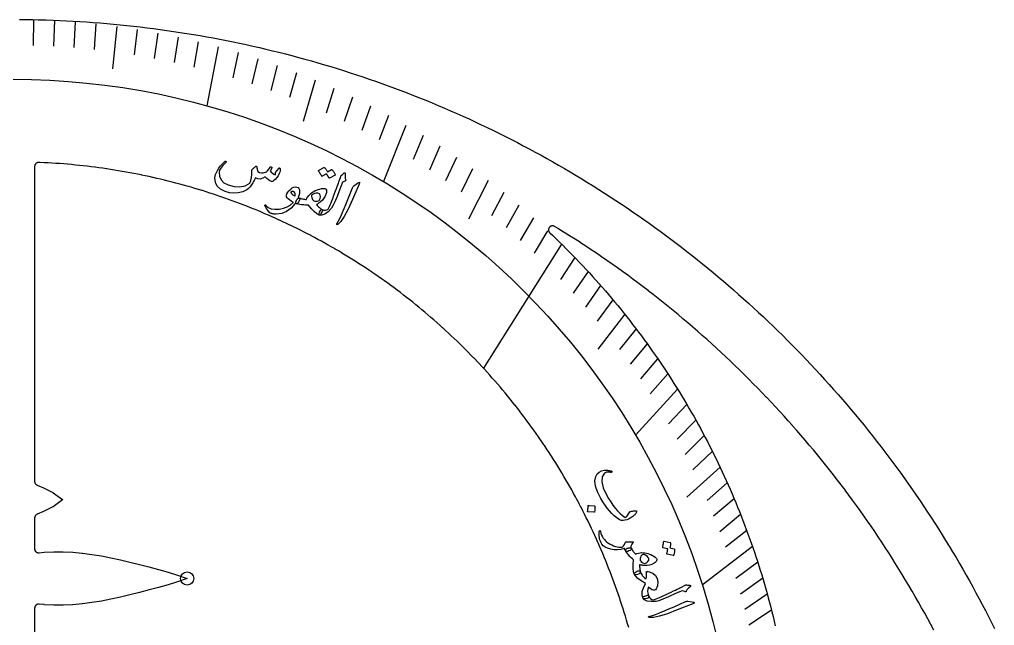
# Model space of a CAD drawing. Header units: millimetres. Extents: x -68 to 68, y -68 to 68.
# Drawn here: x 0.4 to 60.9, y 30.4 to 67.9 of the extents above; entities that cross this region are included whole.
import ezdxf

# ---------------------------------------------------------------- set-up
doc = ezdxf.new("R2010")
doc.units = ezdxf.units.MM
for name, color, linetype in [('CUT_INNER', 6, 'Continuous'), ('CUT_OUTER', 1, 'Continuous'), ('ENGRAVE', 7, 'Continuous'), ('ENGRAVE_FINE', 8, 'Continuous'), ('TEXT', 5, 'Continuous')]:
    doc.layers.add(name, color=color, linetype=linetype)

msp = doc.modelspace()

# ---------------------------------------------------------------- linework, layer by layer
at = {"layer": 'CUT_INNER'}
for points in [[(38.1954, 30.2408), (38.1287, 30.4735), (38.1283, 30.4749), (38.0601, 30.7072), (38.0597, 30.7087), (37.9901, 30.9405), (37.9897, 30.942), (37.9187, 31.1734), (37.9183, 31.1749), (37.8459, 31.4059), (37.8454, 31.4073), (37.7716, 31.6378), (37.7711, 31.6393), (37.6959, 31.8694), (37.6954, 31.8708), (37.6188, 32.1004), (37.6183, 32.1019), (37.5402, 32.331), (37.5397, 32.3325), (37.4603, 32.5611), (37.4598, 32.5626), (37.3789, 32.7907), (37.3784, 32.7922), (37.2962, 33.0198), (37.2957, 33.0213), (37.212, 33.2484), (37.2115, 33.2499), (37.1265, 33.4765), (37.1259, 33.4779), (37.0395, 33.704), (37.0389, 33.7055), (36.9511, 33.931), (36.9506, 33.9325), (36.8614, 34.1575), (36.8608, 34.1589), (36.7702, 34.3834), (36.7697, 34.3848), (36.6777, 34.6087), (36.6771, 34.6101), (36.5838, 34.8335), (36.5832, 34.8349), (36.4885, 35.0577), (36.4879, 35.0591), (36.3919, 35.2813), (36.3913, 35.2827), (36.2938, 35.5043), (36.2932, 35.5057), (36.1945, 35.7267), (36.1938, 35.7281), (36.0937, 35.9484), (36.0931, 35.9498), (35.9916, 36.1696), (35.9909, 36.171), (35.8881, 36.3901), (35.8875, 36.3915), (35.7833, 36.61), (35.7826, 36.6114), (35.6771, 36.8292), (35.6765, 36.8306), (35.5696, 37.0478), (35.5689, 37.0492), (35.4608, 37.2657), (35.4601, 37.2671), (35.3506, 37.483), (35.3499, 37.4844), (35.2391, 37.6996), (35.2384, 37.7009), (35.1262, 37.9154), (35.1255, 37.9168), (35.0121, 38.1306), (35.0113, 38.132), (34.8966, 38.3451), (34.8959, 38.3464), (34.7798, 38.5589), (34.779, 38.5602), (34.6617, 38.7719), (34.6609, 38.7732), (34.5423, 38.9842), (34.5415, 38.9856), (34.4216, 39.1958), (34.4208, 39.1971), (34.2996, 39.4066), (34.2988, 39.408), (34.1763, 39.6167), (34.1755, 39.618), (34.0517, 39.826), (34.0509, 39.8273), (33.9258, 40.0346), (33.925, 40.0359), (33.7987, 40.2424), (33.7978, 40.2437), (33.6702, 40.4494), (33.6694, 40.4507), (33.5406, 40.6556), (33.5397, 40.6569), (33.4096, 40.861), (33.4088, 40.8622), (33.2774, 41.0656), (33.2766, 41.0668), (33.1439, 41.2693), (33.1431, 41.2706), (33.0092, 41.4723), (33.0084, 41.4736), (32.8733, 41.6744), (32.8724, 41.6757), (32.7361, 41.8757), (32.7352, 41.877), (32.5977, 42.0761), (32.5968, 42.0774), (32.458, 42.2757), (32.4571, 42.277), (32.3172, 42.4745), (32.3163, 42.4757), (32.1751, 42.6723), (32.1742, 42.6736), (32.0318, 42.8693), (32.0309, 42.8705), (31.8873, 43.0654), (31.8864, 43.0666), (31.7416, 43.2606), (31.7407, 43.2618), (31.5947, 43.4549), (31.5937, 43.4562), (31.4466, 43.6483), (31.4457, 43.6496), (31.2973, 43.8408), (31.2964, 43.842), (31.1469, 44.0324), (31.1459, 44.0336), (30.9952, 44.2231), (30.9943, 44.2243), (30.8425, 44.4128), (30.8415, 44.414), (30.6885, 44.6016), (30.6875, 44.6027), (30.5334, 44.7894), (30.5324, 44.7906), (30.3771, 44.9763), (30.3762, 44.9774), (30.2197, 45.1622), (30.2187, 45.1633), (30.0612, 45.3471), (30.0602, 45.3483), (29.9015, 45.5311), (29.9005, 45.5322), (29.7407, 45.714), (29.7397, 45.7152), (29.5788, 45.896), (29.5778, 45.8972), (29.4158, 46.077), (29.4148, 46.0782), (29.2517, 46.257), (29.2506, 46.2582), (29.0864, 46.436), (29.0854, 46.4371), (28.9201, 46.614), (28.919, 46.6151), (28.7527, 46.7909), (28.7516, 46.792), (28.5842, 46.9668), (28.5831, 46.9679), (28.4146, 47.1417), (28.4135, 47.1428), (28.2439, 47.3155), (28.2429, 47.3166), (28.0722, 47.4883), (28.0711, 47.4894), (27.8995, 47.66), (27.8984, 47.6611), (27.7256, 47.8307), (27.7245, 47.8317), (27.5508, 48.0002), (27.5497, 48.0013), (27.3749, 48.1688), (27.3738, 48.1698), (27.1979, 48.3362), (27.1968, 48.3372), (27.02, 48.5025), (27.0189, 48.5036), (26.841, 48.6678), (26.8399, 48.6688), (26.661, 48.8319), (26.6599, 48.8329), (26.48, 48.9949), (26.4789, 48.996), (26.2981, 49.1569), (26.2969, 49.1579), (26.1151, 49.3177), (26.1139, 49.3187), (25.9311, 49.4773), (25.93, 49.4783), (25.7462, 49.6359), (25.745, 49.6369), (25.5603, 49.7933), (25.5591, 49.7943), (25.3734, 49.9496), (25.3722, 49.9505), (25.1856, 50.1047), (25.1844, 50.1056), (24.9968, 50.2586), (24.9956, 50.2596), (24.8071, 50.4114), (24.8059, 50.4124), (24.6165, 50.5631), (24.6153, 50.564), (24.4249, 50.7135), (24.4237, 50.7145), (24.2324, 50.8628), (24.2312, 50.8637), (24.039, 51.0109), (24.0378, 51.0118), (23.8447, 51.1578), (23.8435, 51.1587), (23.6495, 51.3035), (23.6483, 51.3044), (23.4534, 51.448), (23.4522, 51.4489), (23.2564, 51.5913), (23.2552, 51.5922), (23.0586, 51.7334), (23.0573, 51.7343), (22.8598, 51.8743), (22.8586, 51.8752), (22.6603, 52.0139), (22.659, 52.0148), (22.4598, 52.1524), (22.4586, 52.1532), (22.2585, 52.2896), (22.2573, 52.2904), (22.0564, 52.4255), (22.0551, 52.4264), (21.8535, 52.5602), (21.8522, 52.5611), (21.6497, 52.6937), (21.6484, 52.6945), (21.4451, 52.8259), (21.4438, 52.8267), (21.2397, 52.9569), (21.2384, 52.9577), (21.0335, 53.0866), (21.0322, 53.0874), (20.8265, 53.215), (20.8252, 53.2158), (20.6188, 53.3421), (20.6174, 53.3429), (20.4102, 53.468), (20.4089, 53.4688), (20.2009, 53.5926), (20.1996, 53.5934), (19.9908, 53.7159), (19.9895, 53.7167), (19.78, 53.8379), (19.7787, 53.8387), (19.5684, 53.9587), (19.5671, 53.9594), (19.3561, 54.0781), (19.3548, 54.0788), (19.1431, 54.1962), (19.1417, 54.1969), (18.9293, 54.313), (18.9279, 54.3137), (18.7148, 54.4285), (18.7135, 54.4292), (18.4996, 54.5427), (18.4983, 54.5434), (18.2838, 54.6555), (18.2824, 54.6562), (18.0672, 54.767), (18.0658, 54.7677), (17.85, 54.8772), (17.8486, 54.8779), (17.632, 54.9861), (17.6307, 54.9868), (17.4135, 55.0936), (17.4121, 55.0943), (17.1942, 55.1998), (17.1929, 55.2004), (16.9744, 55.3046), (16.973, 55.3053), (16.7538, 55.4081), (16.7524, 55.4087), (16.5327, 55.5102), (16.5313, 55.5108), (16.3109, 55.611), (16.3095, 55.6116), (16.0885, 55.7104), (16.0871, 55.711), (15.8655, 55.8084), (15.8641, 55.809), (15.6419, 55.9051), (15.6405, 55.9057), (15.4178, 56.0004), (15.4163, 56.001), (15.193, 56.0943), (15.1916, 56.0949), (14.9677, 56.1868), (14.9662, 56.1874), (14.7418, 56.278), (14.7403, 56.2785), (14.5153, 56.3677), (14.5139, 56.3683), (14.2883, 56.4561), (14.2869, 56.4566), (14.0608, 56.5431), (14.0593, 56.5436), (13.8327, 56.6286), (13.8313, 56.6292), (13.6041, 56.7128), (13.6027, 56.7133), (13.375, 56.7956), (13.3736, 56.7961), (13.1454, 56.8769), (13.144, 56.8774), (12.9153, 56.9569), (12.9139, 56.9574), (12.6848, 57.0354), (12.6833, 57.0359), (12.4537, 57.1126), (12.4522, 57.113), (12.2222, 57.1883), (12.2207, 57.1887), (11.9902, 57.2625), (11.9887, 57.263), (11.7577, 57.3354), (11.7563, 57.3359), (11.5248, 57.4068), (11.5234, 57.4073), (11.2915, 57.4768), (11.2901, 57.4773), (11.0578, 57.5454), (11.0563, 57.5458), (10.8236, 57.6125), (10.8222, 57.613), (10.5891, 57.6782), (10.5876, 57.6786), (10.3541, 57.7425), (10.3526, 57.7429), (10.1187, 57.8053), (10.1173, 57.8057), (9.883, 57.8667), (9.8815, 57.867), (9.6469, 57.9266), (9.6454, 57.9269), (9.4104, 57.985), (9.4089, 57.9854), (9.1736, 58.0421), (9.1721, 58.0424), (8.9364, 58.0976), (8.9349, 58.098), (8.6989, 58.1517), (8.6974, 58.1521), (8.4611, 58.2044), (8.4596, 58.2047), (8.2229, 58.2556), (8.2214, 58.2559), (7.9845, 58.3053), (7.983, 58.3056), (7.7457, 58.3535), (7.7442, 58.3538), (7.5067, 58.4003), (7.5052, 58.4006), (7.2673, 58.4457), (7.2658, 58.4459), (7.0277, 58.4895), (7.0262, 58.4898), (6.7878, 58.5319), (6.7863, 58.5322), (6.5477, 58.5728), (6.5462, 58.5731), (6.3073, 58.6123), (6.3058, 58.6125), (6.0667, 58.6502), (6.0652, 58.6504), (5.8259, 58.6867), (5.8243, 58.6869), (5.5848, 58.7217), (5.5833, 58.7219), (5.3435, 58.7552), (5.342, 58.7554), (5.1021, 58.7873), (5.1005, 58.7875), (4.8604, 58.8178), (4.8589, 58.818), (4.6185, 58.8469), (4.617, 58.8471), (4.3765, 58.8745), (4.375, 58.8747), (4.1343, 58.9006), (4.1328, 58.9008), (3.892, 58.9253), (3.8905, 58.9254), (3.6495, 58.9484), (3.648, 58.9485), (3.4069, 58.97), (3.4053, 58.9702), (3.1641, 58.9902), (3.1626, 58.9903), (2.9212, 59.0089), (2.9197, 59.009), (2.6782, 59.0261), (2.6767, 59.0262), (2.4352, 59.0417), (2.4336, 59.0418), (2.192, 59.0559), (2.1904, 59.056), (1.9487, 59.0686), (1.9472, 59.0687), (1.7054, 59.0799), (1.7039, 59.0799), (1.619, 59.0833), (1.5938, 59.083), (1.5688, 59.0803), (1.5442, 59.075), (1.5203, 59.0672), (1.4972, 59.0571), (1.4753, 59.0448), (1.4548, 59.0303), (1.4358, 59.0138), (1.4185, 58.9954), (1.4032, 58.9755), (1.39, 58.9541), (1.379, 58.9315), (1.3703, 58.9079), (1.364, 58.8835), (1.3603, 58.8586), (1.359, 58.8335), (1.359, 39.3022), (1.3602, 39.2777), (1.3638, 39.2534), (1.3698, 39.2296), (1.378, 39.2065), (1.3885, 39.1843), (1.4012, 39.1633), (1.4158, 39.1435), (1.4323, 39.1254), (1.4505, 39.1089), (1.4702, 39.0943), (1.4912, 39.0817), (1.5134, 39.0712), (1.9037, 38.9097), (1.9125, 38.9056), (2.4944, 38.6103), (2.499, 38.6077), (2.5033, 38.6048), (3.085, 38.1742), (3.0895, 38.1706), (3.085, 38.1669), (2.5033, 37.7363), (2.499, 37.7334), (2.4944, 37.7309), (1.9125, 37.4355), (1.9037, 37.4315), (1.5134, 37.27), (1.4912, 37.2595), (1.4702, 37.2469), (1.4505, 37.2322), (1.4323, 37.2158), (1.4158, 37.1976), (1.4012, 37.1779), (1.3885, 37.1568), (1.378, 37.1346), (1.3698, 37.1115), (1.3638, 37.0877), (1.3602, 37.0635), (1.359, 37.0389), (1.359, 35.1242), (1.3602, 35.0997), (1.3638, 35.0754), (1.3698, 35.0516), (1.3781, 35.0284), (1.3886, 35.0062), (1.4013, 34.9852), (1.4159, 34.9654), (1.4324, 34.9473), (1.4507, 34.9308), (1.4704, 34.9162), (1.4915, 34.9036), (1.5137, 34.8931), (1.5369, 34.8849), (1.5607, 34.8789), (1.585, 34.8754), (1.6096, 34.8742), (1.6341, 34.8755), (1.9479, 34.9072), (1.9544, 34.9077), (2.5389, 34.9361), (2.5451, 34.9363), (3.13, 34.9358), (3.1357, 34.9357), (3.7211, 34.9083), (3.7263, 34.9079), (4.3122, 34.8556), (4.3169, 34.8551), (4.9034, 34.7803), (4.9075, 34.7797), (5.4945, 34.6848), (5.4981, 34.6841), (6.0857, 34.5717), (6.0887, 34.5711), (6.6769, 34.4438), (6.6792, 34.4433), (7.268, 34.3038), (7.2699, 34.3033), (7.8591, 34.1542), (7.8605, 34.1538), (8.4497, 33.9977), (9.0407, 33.8357), (9.6318, 33.6693), (9.633, 33.669), (10.2197, 33.4971), (10.2268, 33.4948), (10.8081, 33.2859), (10.8133, 33.2837), (10.8081, 33.2815), (10.2268, 33.0726), (10.2197, 33.0703), (9.633, 32.8984), (9.6318, 32.8981), (9.0424, 32.7321), (8.4517, 32.5703), (7.8605, 32.4135), (7.8591, 32.4132), (7.2699, 32.2641), (7.268, 32.2636), (6.6792, 32.1241), (6.6769, 32.1236), (6.0887, 31.9963), (6.0857, 31.9957), (5.4981, 31.8832), (5.4945, 31.8826), (4.9075, 31.7877), (4.9034, 31.7871), (4.3169, 31.7123), (4.3122, 31.7118), (3.7263, 31.6595), (3.7211, 31.6591), (3.1357, 31.6317), (3.13, 31.6316), (2.5451, 31.6311), (2.5389, 31.6313), (1.9544, 31.6597), (1.9479, 31.6602), (1.6353, 31.6917), (1.6108, 31.693), (1.5863, 31.6919), (1.5619, 31.6883), (1.5381, 31.6824), (1.515, 31.6742), (1.4927, 31.6637), (1.4716, 31.6511), (1.4519, 31.6365), (1.4336, 31.62), (1.4171, 31.6018), (1.4025, 31.5821), (1.3898, 31.561), (1.3793, 31.5388), (1.371, 31.5157), (1.365, 31.4919), (1.3614, 31.4676), (1.3602, 31.443), (1.359, 19.6678)], [(57.1155, 30.0806), (56.9306, 30.4292), (56.9299, 30.4305), (56.7428, 30.7779), (56.7421, 30.7793), (56.5529, 31.1255), (56.5521, 31.1268), (56.3608, 31.4719), (56.3601, 31.4733), (56.1667, 31.8171), (56.1659, 31.8185), (55.9704, 32.1612), (55.9696, 32.1625), (55.772, 32.504), (55.7712, 32.5053), (55.5715, 32.8456), (55.5707, 32.8469), (55.3689, 33.186), (55.3681, 33.1873), (55.1643, 33.5251), (55.1635, 33.5264), (54.9575, 33.8629), (54.9567, 33.8642), (54.7487, 34.1995), (54.7479, 34.2008), (54.5378, 34.5348), (54.537, 34.5361), (54.3249, 34.8688), (54.3241, 34.8701), (54.1099, 35.2014), (54.1091, 35.2027), (53.8929, 35.5328), (53.8921, 35.5341), (53.6739, 35.8628), (53.673, 35.8641), (53.4528, 36.1915), (53.4519, 36.1927), (53.2297, 36.5188), (53.2289, 36.52), (53.0047, 36.8447), (53.0038, 36.846), (52.7776, 37.1692), (52.7767, 37.1705), (52.5485, 37.4924), (52.5476, 37.4936), (52.3175, 37.8141), (52.3166, 37.8153), (52.0845, 38.1344), (52.0836, 38.1356), (51.8495, 38.4533), (51.8486, 38.4545), (51.6126, 38.7707), (51.6117, 38.7719), (51.3737, 39.0866), (51.3728, 39.0879), (51.1329, 39.4011), (51.132, 39.4023), (50.8902, 39.7141), (50.8893, 39.7153), (50.6456, 40.0256), (50.6446, 40.0268), (50.399, 40.3356), (50.3981, 40.3368), (50.1506, 40.6441), (50.1496, 40.6453), (49.9002, 40.9511), (49.8993, 40.9523), (49.648, 41.2565), (49.6471, 41.2577), (49.394, 41.5603), (49.393, 41.5615), (49.138, 41.8626), (49.137, 41.8638), (48.8802, 42.1634), (48.8792, 42.1645), (48.6206, 42.4625), (48.6196, 42.4636), (48.3591, 42.76), (48.3581, 42.7612), (48.0959, 43.0559), (48.0948, 43.0571), (47.8308, 43.3502), (47.8297, 43.3514), (47.5639, 43.6429), (47.5628, 43.644), (47.2952, 43.9339), (47.2941, 43.9351), (47.0247, 44.2233), (47.0237, 44.2244), (46.7525, 44.511), (46.7514, 44.5121), (46.4785, 44.797), (46.4774, 44.7981), (46.2027, 45.0814), (46.2017, 45.0825), (45.9253, 45.364), (45.9242, 45.3651), (45.6461, 45.645), (45.645, 45.6461), (45.3651, 45.9242), (45.364, 45.9253), (45.0825, 46.2017), (45.0814, 46.2027), (44.7981, 46.4774), (44.797, 46.4785), (44.5121, 46.7514), (44.511, 46.7525), (44.2244, 47.0237), (44.2233, 47.0247), (43.9351, 47.2941), (43.9339, 47.2952), (43.644, 47.5628), (43.6429, 47.5639), (43.3514, 47.8297), (43.3502, 47.8308), (43.0571, 48.0948), (43.0559, 48.0959), (42.7612, 48.3581), (42.76, 48.3591), (42.4636, 48.6196), (42.4625, 48.6206), (42.1645, 48.8792), (42.1634, 48.8802), (41.8638, 49.137), (41.8626, 49.138), (41.5615, 49.393), (41.5603, 49.394), (41.2577, 49.6471), (41.2565, 49.648), (40.9523, 49.8993), (40.9511, 49.9002), (40.6453, 50.1496), (40.6441, 50.1506), (40.3368, 50.3981), (40.3356, 50.399), (40.0268, 50.6446), (40.0256, 50.6456), (39.7153, 50.8893), (39.7141, 50.8902), (39.4023, 51.132), (39.4011, 51.1329), (39.0879, 51.3728), (39.0866, 51.3737), (38.7719, 51.6117), (38.7707, 51.6126), (38.4545, 51.8486), (38.4533, 51.8495), (38.1356, 52.0836), (38.1344, 52.0845), (37.8153, 52.3166), (37.8141, 52.3175), (37.4936, 52.5476), (37.4924, 52.5485), (37.1705, 52.7767), (37.1692, 52.7776), (36.846, 53.0038), (36.8447, 53.0047), (36.52, 53.2289), (36.5188, 53.2297), (36.1927, 53.4519), (36.1915, 53.4528), (35.8641, 53.673), (35.8628, 53.6739), (35.5341, 53.8921), (35.5328, 53.8929), (35.2027, 54.1091), (35.2014, 54.1099), (34.8701, 54.3241), (34.8688, 54.3249), (34.5361, 54.537), (34.5348, 54.5378), (34.2008, 54.7479), (34.1995, 54.7487), (33.8642, 54.9567), (33.8629, 54.9575), (33.6061, 55.1147), (33.5846, 55.1264), (33.5622, 55.136), (33.5389, 55.1433), (33.5149, 55.1483), (33.4907, 55.151), (33.4662, 55.1513), (33.4419, 55.1492), (33.4179, 55.1447), (33.3944, 55.1379), (33.3717, 55.1288), (33.35, 55.1176), (33.3295, 55.1043), (33.3104, 55.0891), (33.2929, 55.0721), (33.2771, 55.0534), (33.2632, 55.0333), (33.2513, 55.012), (33.2416, 54.9896), (33.2341, 54.9663), (33.229, 54.9424), (33.2261, 54.9182), (33.2257, 54.8937), (33.2276, 54.8694), (33.232, 54.8453), (33.2386, 54.8218), (33.2475, 54.7991), (33.2586, 54.7773), (33.2717, 54.7567), (33.2868, 54.7375), (33.3038, 54.7199), (33.4648, 54.5674), (33.6799, 54.3614), (33.8936, 54.1541), (34.1062, 53.9455), (34.3174, 53.7356), (34.5273, 53.5244), (34.7359, 53.3119), (34.9432, 53.0981), (35.1493, 52.8831), (35.3539, 52.6668), (35.5573, 52.4492), (35.7593, 52.2304), (35.96, 52.0104), (36.1593, 51.7891), (36.3572, 51.5666), (36.5538, 51.343), (36.749, 51.1181), (36.9428, 50.892), (37.1353, 50.6647), (37.3263, 50.4363), (37.5159, 50.2067), (37.7041, 49.9759), (37.8909, 49.744), (38.0763, 49.5109), (38.2602, 49.2767), (38.4427, 49.0414), (38.6238, 48.8049), (38.8034, 48.5674), (38.9815, 48.3287), (39.1582, 48.089), (39.3334, 47.8482), (39.5071, 47.6063), (39.6793, 47.3634), (39.85, 47.1194), (40.0192, 46.8744), (40.187, 46.6283), (40.3532, 46.3812), (40.5179, 46.1331), (40.681, 45.884), (40.8427, 45.6338), (41.0027, 45.3827), (41.1613, 45.1307), (41.3183, 44.8776), (41.4737, 44.6236), (41.6276, 44.3687), (41.7799, 44.1128), (41.9307, 43.856), (42.0798, 43.5982), (42.2274, 43.3396), (42.3734, 43.08), (42.5178, 42.8196), (42.6606, 42.5582), (42.8018, 42.296), (42.9414, 42.033), (43.0793, 41.7691), (43.2157, 41.5043), (43.3504, 41.2387), (43.4835, 40.9723), (43.6149, 40.7051), (43.7447, 40.4371), (43.8729, 40.1683), (43.9994, 39.8987), (44.1242, 39.6284), (44.2474, 39.3572), (44.3689, 39.0854), (44.4887, 38.8127), (44.6069, 38.5394), (44.7234, 38.2653), (44.8382, 37.9906), (44.9513, 37.7151), (45.0628, 37.4389), (45.1725, 37.1621), (45.2805, 36.8846), (45.3869, 36.6064), (45.4915, 36.3276), (45.5944, 36.0482), (45.6956, 35.7681), (45.795, 35.4874), (45.8928, 35.2061), (45.9888, 34.9242), (46.0831, 34.6417), (46.1756, 34.3587), (46.2664, 34.0751), (46.3555, 33.7909), (46.4428, 33.5062), (46.5284, 33.221), (46.6122, 32.9352), (46.6943, 32.649), (46.7746, 32.3622), (46.8531, 32.075), (46.9299, 31.7872), (47.005, 31.4991), (47.0782, 31.2104), (47.1497, 30.9213), (47.2194, 30.6318), (47.2873, 30.3419)]]:
    msp.add_lwpolyline(points, dxfattribs=at)
at = {"layer": 'CUT_OUTER'}
msp.add_lwpolyline([(0.4169, 67.9487), (0.8339, 67.9449), (1.2507, 67.9385), (1.5853, 67.9313), (1.6043, 67.9309), (1.6668, 67.9296), (2.0836, 67.918), (2.5003, 67.904), (2.9169, 67.8874), (3.3334, 67.8682), (3.7498, 67.8465), (4.166, 67.8222), (4.5821, 67.7953), (4.9979, 67.7659), (5.4137, 67.734), (5.8292, 67.6995), (6.2445, 67.6625), (6.6595, 67.6229), (7.0743, 67.5807), (7.4888, 67.5361), (7.9031, 67.4888), (8.317, 67.4391), (8.7307, 67.3868), (9.144, 67.3319), (9.557, 67.2746), (9.9696, 67.2147), (10.3818, 67.1522), (10.7937, 67.0873), (11.2051, 67.0198), (11.6161, 66.9497), (12.0267, 66.8772), (12.4368, 66.8022), (12.8465, 66.7246), (13.2556, 66.6445), (13.6643, 66.5619), (14.0725, 66.4768), (14.4801, 66.3892), (14.8872, 66.2991), (15.2937, 66.2065), (15.6997, 66.1114), (16.105, 66.0139), (16.5098, 65.9138), (16.9139, 65.8113), (17.3174, 65.7062), (17.7202, 65.5987), (18.1224, 65.4888), (18.5239, 65.3764), (18.9247, 65.2615), (19.3248, 65.1441), (19.7241, 65.0243), (20.1227, 64.9021), (20.5206, 64.7774), (20.9177, 64.6502), (21.3139, 64.5207), (21.7094, 64.3887), (22.1041, 64.2543), (22.498, 64.1174), (22.8909, 63.9782), (23.2831, 63.8365), (23.6743, 63.6924), (24.0647, 63.546), (24.4542, 63.3971), (24.8427, 63.2459), (25.2303, 63.0923), (25.6169, 62.9363), (26.0026, 62.7779), (26.3873, 62.6172), (26.7711, 62.4541), (27.1538, 62.2886), (27.5354, 62.1209), (27.9161, 61.9507), (28.2957, 61.7783), (28.6742, 61.6035), (29.0517, 61.4264), (29.428, 61.247), (29.8033, 61.0653), (30.1774, 60.8812), (30.5504, 60.6949), (30.9222, 60.5063), (31.2929, 60.3155), (31.6624, 60.1223), (32.0307, 59.9269), (32.3978, 59.7292), (32.7637, 59.5293), (33.1284, 59.3272), (33.4918, 59.1228), (33.8539, 58.9162), (34.2148, 58.7073), (34.5743, 58.4963), (34.9326, 58.283), (35.2896, 58.0676), (35.6452, 57.85), (35.9995, 57.6302), (36.3524, 57.4082), (36.704, 57.1841), (37.0542, 56.9578), (37.403, 56.7294), (37.7504, 56.4988), (38.0963, 56.2661), (38.4408, 56.0313), (38.7839, 55.7944), (39.1255, 55.5553), (39.4657, 55.3142), (39.8043, 55.071), (40.1415, 54.8257), (40.4772, 54.5784), (40.8113, 54.329), (41.1439, 54.0776), (41.4749, 53.8241), (41.8044, 53.5686), (42.1323, 53.3111), (42.4586, 53.0516), (42.7833, 52.7901), (43.1064, 52.5265), (43.4279, 52.2611), (43.7478, 51.9936), (44.066, 51.7242), (44.3825, 51.4528), (44.6974, 51.1795), (45.0106, 50.9043), (45.3221, 50.6272), (45.6319, 50.3481), (45.9399, 50.0672), (46.2463, 49.7844), (46.5509, 49.4997), (46.8537, 49.2131), (47.1548, 48.9247), (47.4541, 48.6344), (47.7516, 48.3424), (48.0474, 48.0484), (48.3413, 47.7527), (48.6334, 47.4552), (48.9236, 47.1559), (49.2121, 46.8548), (49.4986, 46.552), (49.7833, 46.2474), (50.0662, 45.9411), (50.3471, 45.633), (50.6262, 45.3232), (50.9033, 45.0117), (51.1785, 44.6985), (51.4518, 44.3837), (51.7232, 44.0671), (51.9926, 43.7489), (52.2601, 43.4291), (52.5256, 43.1076), (52.7891, 42.7845), (53.0506, 42.4598), (53.3101, 42.1335), (53.5677, 41.8056), (53.8232, 41.4761), (54.0767, 41.1451), (54.3281, 40.8125), (54.5775, 40.4784), (54.8248, 40.1427), (55.0701, 39.8056), (55.3133, 39.4669), (55.5544, 39.1268), (55.7935, 38.7852), (56.0304, 38.4421), (56.2652, 38.0976), (56.4979, 37.7516), (56.7285, 37.4043), (56.957, 37.0555), (57.1832, 36.7053), (57.4074, 36.3537), (57.6294, 36.0008), (57.8492, 35.6465), (58.0668, 35.2909), (58.2823, 34.9339), (58.4955, 34.5757), (58.7066, 34.2161), (58.9154, 33.8552), (59.122, 33.4931), (59.3264, 33.1297), (59.5286, 32.7651), (59.7285, 32.3992), (59.9262, 32.0321), (60.1216, 31.6638), (60.3148, 31.2943), (60.5056, 30.9236), (60.6942, 30.5518), (60.8806, 30.1788)], dxfattribs=at)
at = {"layer": 'ENGRAVE'}
for points in [[(12.7456, 66.2465), (12.0424, 62.5919)], [(24.3778, 61.3834), (22.9919, 57.8938)], [(34.0307, 54.0199), (29.1856, 46.3289)], [(41.2257, 45.0274), (38.615, 42.176)], [(45.8693, 35.2743), (42.7537, 32.8783)]]:
    msp.add_lwpolyline(points, dxfattribs=at)
for centre, radius in [((0, 19.4171), 44.8228), ((10.8141, 33.2837), 0.4077)]:
    msp.add_circle(centre, radius, dxfattribs=at)
at = {"layer": 'ENGRAVE_FINE'}
for points in [[(1.2938, 67.9328), (1.2636, 66.343)], [(2.5865, 67.881), (2.5259, 66.292)], [(3.8768, 67.7949), (3.786, 66.2071)], [(5.1635, 67.6745), (5.0425, 66.0884)], [(6.4456, 67.5201), (6.1936, 64.88)], [(7.7218, 67.3318), (7.5404, 65.7504)], [(8.991, 67.1099), (8.7796, 65.5317)], [(10.2521, 66.8548), (10.0106, 65.2802)], [(11.504, 66.5669), (11.2326, 64.9963)], [(13.9758, 65.8942), (13.6447, 64.3332)], [(15.1937, 65.5104), (14.8329, 63.9549)], [(16.3981, 65.0958), (16.0078, 63.5463)], [(17.5883, 64.6509), (17.1685, 63.1078)], [(18.7631, 64.1763), (18.0144, 61.6156)], [(19.9218, 63.6728), (19.4434, 62.144)], [(21.0634, 63.141), (20.556, 61.62)], [(22.1871, 62.5816), (21.6508, 61.0689)], [(23.2921, 61.9955), (22.7271, 60.4916)], [(25.4433, 60.746), (24.8213, 59.261)], [(26.488, 60.0844), (25.8378, 58.6095)], [(27.5113, 59.3993), (26.833, 57.9349)], [(28.5125, 58.6915), (27.8065, 57.2381)], [(29.4912, 57.962), (28.268, 55.5579)], [(30.4469, 57.2116), (29.6859, 55.7816)], [(31.3791, 56.4413), (30.5909, 55.0237)], [(32.2874, 55.652), (31.4723, 54.2471)], [(33.1713, 54.8446), (32.3296, 53.4528)], [(34.8651, 53.179), (33.9708, 51.8149)], [(35.6744, 52.3227), (34.7542, 50.973)], [(36.4583, 51.452), (35.5125, 50.1172)], [(37.2167, 50.5677), (36.2456, 49.2481)], [(37.9494, 49.6708), (36.2879, 47.496)], [(38.6563, 48.7621), (37.6354, 47.4743)], [(39.3374, 47.8425), (38.2921, 46.5712)], [(39.9927, 46.913), (38.9232, 45.6585)], [(40.6221, 45.9743), (39.5289, 44.7371)], [(41.8035, 44.0729), (40.6637, 42.8712)], [(42.3556, 43.1118), (41.1931, 41.9285)], [(42.8823, 42.1449), (41.6973, 40.9802)], [(43.3835, 41.1728), (42.1765, 40.0272)], [(43.8596, 40.1964), (41.8093, 38.3173)], [(44.3106, 39.2164), (43.0605, 38.11)], [(44.7368, 38.2335), (43.4658, 37.1472)], [(45.1385, 37.2484), (43.8469, 36.1825)], [(45.5159, 36.2618), (44.2041, 35.2167)], [(46.1989, 34.2865), (44.848, 33.2839)], [(46.5051, 33.2992), (45.1352, 32.3183)], [(46.7883, 32.3127), (45.3998, 31.3539)], [(47.0486, 31.3278), (45.6421, 30.3913)]]:
    msp.add_lwpolyline(points, dxfattribs=at)
at = {"layer": 'TEXT'}
for points in [[(16.4928, 58.7168), (16.5071, 58.7311), (16.5213, 58.7396), (16.5354, 58.7423), (16.5495, 58.7393), (16.5655, 58.7303), (16.5773, 58.7183), (16.5849, 58.7035), (16.5884, 58.6858), (16.5904, 58.627), (16.5808, 58.5591), (16.5597, 58.4821), (16.527, 58.3962), (16.4598, 58.2616), (16.3782, 58.1413), (16.2824, 58.035), (16.1726, 57.9426), (16.14, 57.923), (16.1082, 57.9105), (16.0772, 57.9052), (16.0469, 57.9072), (15.9482, 57.9409), (15.8517, 58.0007), (15.757, 58.0865), (15.6639, 58.1983), (15.5085, 58.1011), (15.3538, 58.0567), (15.1994, 58.0651), (15.045, 58.1264), (15.0073, 58.0443), (14.9686, 57.9663), (14.929, 57.8924), (14.8886, 57.8226), (14.847, 57.7563), (14.8041, 57.6931), (14.76, 57.633), (14.7146, 57.5759), (14.6223, 57.4769), (14.5172, 57.393), (14.3995, 57.3241), (14.269, 57.2701), (13.9864, 57.1988), (13.7089, 57.1765), (13.4357, 57.2032), (13.1659, 57.2788), (12.8824, 57.4233), (12.6829, 57.6133), (12.5672, 57.8503), (12.5355, 58.1351), (12.5491, 58.2296), (12.5808, 58.3361), (12.6307, 58.4547), (12.6989, 58.5854), (12.7859, 58.7245), (12.8908, 58.8646), (13.0137, 59.0053), (13.1549, 59.1466), (13.1653, 59.155), (13.1762, 59.1599), (13.1876, 59.1611), (13.1995, 59.1589), (13.2106, 59.1541), (13.2195, 59.1477), (13.2261, 59.1399), (13.2306, 59.1305), (13.2317, 59.1186), (13.2296, 59.1072), (13.2243, 59.0963), (13.2157, 59.0859), (13.0329, 58.8963), (12.9025, 58.7337), (12.8237, 58.5984), (12.7962, 58.4907), (12.8203, 58.2255), (12.9212, 58.0047), (13.099, 57.8276), (13.3538, 57.6931), (13.7376, 57.5848), (14.0904, 57.5671), (14.4138, 57.6409), (14.7092, 57.807), (14.7698, 57.9674), (14.8087, 58.1465), (14.8254, 58.3442), (14.8195, 58.5608), (14.817, 58.5835), (14.8181, 58.6024), (14.8231, 58.6177), (14.8317, 58.6293), (14.8701, 58.6657), (14.9066, 58.6998), (14.941, 58.7314), (14.9733, 58.7607), (15.0035, 58.7871), (15.0313, 58.8101), (15.0566, 58.8297), (15.0796, 58.846), (15.0914, 58.852), (15.1017, 58.8524), (15.1103, 58.8471), (15.1173, 58.8361), (15.1203, 58.8287), (15.1241, 58.8175), (15.1287, 58.8025), (15.1342, 58.7838), (15.14, 58.7615), (15.1457, 58.7359), (15.1512, 58.7069), (15.1566, 58.6744), (15.1685, 58.6114), (15.1807, 58.5643), (15.1933, 58.533), (15.2063, 58.5177), (15.3066, 58.4685), (15.4172, 58.4453), (15.5382, 58.4482), (15.6699, 58.477), (15.7263, 58.5085), (15.7942, 58.5698), (15.8738, 58.661), (15.9651, 58.7819), (15.9739, 58.7934), (15.9848, 58.8016), (15.998, 58.8066), (16.0134, 58.8085), (16.027, 58.8081), (16.0389, 58.805), (16.0491, 58.7991), (16.0576, 58.7904), (16.0628, 58.7595), (16.0496, 58.7106), (16.018, 58.6439), (15.968, 58.5593), (16.0286, 58.4773), (16.1013, 58.4098), (16.1862, 58.3567), (16.2834, 58.3179), (16.2942, 58.3473), (16.3003, 58.3722), (16.3016, 58.3928), (16.2982, 58.409), (16.2931, 58.425), (16.2921, 58.4394), (16.2951, 58.452), (16.302, 58.463)], [(19.7601, 58.6403), (19.7675, 58.6426), (19.776, 58.6419), (19.7855, 58.6383), (19.796, 58.6318), (19.8283, 58.5978), (19.8585, 58.563), (19.8868, 58.5274), (19.913, 58.491), (19.9373, 58.4534), (19.9599, 58.4143), (19.9806, 58.3736), (19.9996, 58.3314), (20.0018, 58.3204), (20.0003, 58.3107), (19.995, 58.3023), (19.986, 58.2952), (19.6482, 58.103), (19.641, 58.1018), (19.6334, 58.1057), (19.6252, 58.1147), (19.6165, 58.1287), (19.6114, 58.1401), (19.6022, 58.1569), (19.5888, 58.179), (19.5714, 58.2066), (19.5496, 58.2398), (19.5235, 58.2791), (19.4928, 58.3245), (19.4577, 58.376), (19.1946, 58.2252), (19.1842, 58.2217), (19.1745, 58.2244), (19.1653, 58.2334), (19.1568, 58.2486), (19.1495, 58.2618), (19.1375, 58.2819), (19.121, 58.3091), (19.0999, 58.3433), (19.0737, 58.3847), (19.0418, 58.4336), (19.0042, 58.49), (18.9608, 58.5538), (18.9574, 58.5626), (18.9574, 58.5697), (18.961, 58.5751), (18.968, 58.5788), (19.3011, 58.7635), (19.3085, 58.7659), (19.3169, 58.7653), (19.3264, 58.7618), (19.337, 58.7554), (19.3655, 58.7284), (19.3921, 58.7003), (19.4169, 58.6709), (19.4398, 58.6403), (19.461, 58.6088), (19.4805, 58.5766), (19.4984, 58.5437), (19.5146, 58.51)], [(20.3803, 58.2879), (20.4395, 58.3356), (20.4861, 58.3736), (20.5201, 58.4019), (20.5414, 58.4206), (20.5562, 58.4318), (20.5707, 58.4377), (20.5851, 58.4383), (20.5991, 58.4336), (20.6126, 58.4235), (20.621, 58.4099), (20.6245, 58.393), (20.6229, 58.3727), (20.6131, 58.2742), (20.6137, 58.1804), (20.6249, 58.0912), (20.6466, 58.0066), (20.6514, 57.9807), (20.6446, 57.958), (20.6262, 57.9384), (20.5963, 57.922), (20.4475, 57.8512), (20.4255, 57.7957), (20.404, 57.7412), (20.383, 57.6876), (20.3625, 57.635), (20.3425, 57.5833), (20.3229, 57.5326), (20.3039, 57.4828), (20.2853, 57.434), (20.1124, 56.9823), (19.9675, 56.6345), (19.8512, 56.3901), (19.7642, 56.2488), (19.5516, 56.0217), (19.3554, 55.8747), (19.1753, 55.8076), (19.0109, 55.8206), (19.0072, 55.8225), (19.0035, 55.8245), (18.9998, 55.8264), (18.9961, 55.8283), (18.9851, 55.8612), (18.9963, 55.9174), (19.0297, 55.997), (19.0854, 56.0999), (19.1089, 56.1365), (19.134, 56.1589), (19.1607, 56.1673), (19.189, 56.1616), (19.2942, 56.1309), (19.3917, 56.1239), (19.4816, 56.1407), (19.5639, 56.1814), (19.6028, 56.262), (19.6448, 56.355), (19.69, 56.4601), (19.7383, 56.5776), (19.7896, 56.7067), (19.844, 56.8469), (19.9013, 56.9982), (19.9616, 57.1607), (20.0219, 57.3197), (20.0755, 57.463), (20.1225, 57.5904), (20.1629, 57.702), (20.1973, 57.7975), (20.226, 57.8765), (20.2492, 57.9392), (20.2669, 57.9854), (20.3406, 58.2218), (20.3506, 58.2438), (20.3605, 58.2621), (20.3704, 58.2768), (20.3803, 58.2879)], [(17.4963, 56.5203), (17.2582, 56.2435), (16.9863, 56.0452), (16.6809, 55.9243), (16.3418, 55.8798), (16.2974, 55.8797), (16.2541, 55.881), (16.2122, 55.8837), (16.1714, 55.8879), (16.1322, 55.8937), (16.0949, 55.9013), (16.0596, 55.9106), (16.0261, 55.9217), (15.9511, 55.9688), (15.8637, 56.0589), (15.7633, 56.192), (15.6493, 56.3681), (15.6387, 56.3909), (15.6349, 56.4102), (15.6379, 56.426), (15.6479, 56.4383), (15.6614, 56.4453), (15.6753, 56.4453), (15.6896, 56.4381), (15.7041, 56.4238), (15.8468, 56.2963), (16.0333, 56.2159), (16.2644, 56.1818), (16.541, 56.1933), (16.785, 56.2397), (17.0084, 56.3222), (17.2112, 56.4411), (17.3935, 56.597), (17.396, 56.6043), (17.3965, 56.6109), (17.3949, 56.6167), (17.3911, 56.6216), (17.2638, 56.6903), (17.1593, 56.7574), (17.0777, 56.8229), (17.019, 56.8872), (16.9843, 56.961), (16.979, 57.0438), (17.003, 57.1355), (17.0565, 57.2362), (17.0649, 57.249), (17.0739, 57.2618), (17.0834, 57.2746), (17.0936, 57.2875), (17.1045, 57.3006), (17.1162, 57.3142), (17.1287, 57.3284), (17.142, 57.343), (17.2379, 57.4336), (17.3351, 57.5006), (17.4337, 57.5441), (17.5334, 57.5638), (17.6238, 57.5581), (17.6938, 57.5251), (17.7435, 57.4648), (17.7728, 57.3774), (17.7833, 57.2698), (17.7753, 57.1543), (17.7486, 57.031), (17.7034, 56.8999), (17.711, 56.8965), (17.7185, 56.8934), (17.7258, 56.8907), (17.733, 56.8883), (17.7402, 56.8859), (17.7476, 56.8832), (17.755, 56.8801), (17.7626, 56.8766), (17.7858, 56.8588), (17.7979, 56.8327), (17.7991, 56.7981), (17.7892, 56.7552), (17.7724, 56.7108), (17.7511, 56.668), (17.7253, 56.6267), (17.695, 56.587), (17.6645, 56.5539), (17.6378, 56.5326), (17.6149, 56.523), (17.596, 56.5252), (17.524, 56.5593), (17.5202, 56.5525), (17.5143, 56.5437), (17.5064, 56.533), (17.4963, 56.5203)], [(19.3929, 57.4464), (19.3984, 57.4434), (19.4033, 57.4405), (19.4076, 57.4375), (19.4113, 57.4346), (19.4147, 57.4315), (19.4179, 57.4282), (19.421, 57.4247), (19.4239, 57.421), (19.4487, 57.3648), (19.459, 57.3009), (19.4549, 57.2294), (19.4365, 57.1503), (19.3778, 57.0005), (19.3007, 56.8656), (19.2054, 56.7455), (19.092, 56.6401), (19.0626, 56.6167), (19.0323, 56.5938), (19.0011, 56.5714), (18.9689, 56.5495), (18.9359, 56.5279), (18.9019, 56.5069), (18.8669, 56.4863), (18.8311, 56.4662), (18.8786, 56.4169), (18.9252, 56.3708), (18.971, 56.3276), (19.0159, 56.2875), (19.06, 56.2507), (19.1036, 56.2175), (19.1466, 56.1878), (19.189, 56.1616), (19.2028, 56.1468), (19.2066, 56.1222), (19.2005, 56.0877), (19.1844, 56.0434), (19.1351, 55.9356), (19.0897, 55.8626), (19.0483, 55.8242), (19.0109, 55.8206), (18.8519, 55.9044), (18.6895, 56.0347), (18.5229, 56.2113), (18.3512, 56.4345), (18.2569, 56.4358), (18.1537, 56.4413), (18.0416, 56.4509), (17.9206, 56.4645), (17.801, 56.4806), (17.7065, 56.4963), (17.6369, 56.5117), (17.5922, 56.527), (17.5734, 56.5424), (17.5624, 56.5671), (17.5593, 56.601), (17.5641, 56.6443), (17.5692, 56.6679), (17.5761, 56.6906), (17.5845, 56.7126), (17.5947, 56.7338), (17.606, 56.7545), (17.6181, 56.7748), (17.6308, 56.7948), (17.6443, 56.8144), (17.6743, 56.8481), (17.703, 56.8694), (17.7306, 56.8782), (17.757, 56.8746), (17.8164, 56.8586), (17.8748, 56.844), (17.9321, 56.8306), (17.9883, 56.8186), (18.0439, 56.8077), (18.0994, 56.7976), (18.1548, 56.7884), (18.21, 56.7801), (18.2448, 56.8698), (18.2938, 56.9568), (18.3568, 57.0411), (18.4341, 57.1226), (18.5056, 57.1836), (18.5817, 57.2395), (18.6622, 57.2901), (18.7473, 57.3354), (18.8373, 57.3751), (18.9329, 57.409), (19.0341, 57.437), (19.1407, 57.4591), (19.2204, 57.4692), (19.289, 57.4704), (19.3465, 57.4628), (19.3929, 57.4464)], [(21.3787, 57.7968), (21.4547, 57.8449), (21.4985, 57.8523), (21.5098, 57.8191), (21.4886, 57.7452), (21.0643, 56.7824), (20.8001, 56.1934), (20.5587, 55.7401), (20.3417, 55.4215), (20.1498, 55.2371), (20.1275, 55.2257), (20.1113, 55.222), (20.1011, 55.2259), (20.097, 55.2373), (20.0968, 55.2519), (20.1002, 55.2687), (20.1072, 55.2877), (20.1179, 55.3089), (20.2085, 55.4704), (20.2971, 55.6458), (20.3836, 55.8352), (20.4681, 56.0387), (20.491, 56.0914), (20.5516, 56.2344), (20.6494, 56.468), (20.7842, 56.7923), (21.0747, 57.5158), (21.0926, 57.5529), (21.1129, 57.585), (21.1356, 57.6122), (21.1606, 57.6344)], [(17.5163, 57.0396), (17.5089, 57.1293), (17.4879, 57.2001), (17.4532, 57.2517), (17.4049, 57.2842), (17.37, 57.2903), (17.3362, 57.2899), (17.3035, 57.2831), (17.2721, 57.2698), (17.2598, 57.2608), (17.2528, 57.2481), (17.2512, 57.2318), (17.255, 57.2119), (17.2786, 57.1585), (17.3251, 57.108), (17.3944, 57.0605), (17.4865, 57.0157), (17.497, 57.0132), (17.5055, 57.0163), (17.5119, 57.0251), (17.5163, 57.0396)], [(19.014, 57.1305), (18.9212, 57.1709), (18.8181, 57.1797), (18.7049, 57.1569), (18.5818, 57.1024), (18.5535, 57.0783), (18.5372, 57.0386), (18.533, 56.9835), (18.5408, 56.9129), (18.5611, 56.8403), (18.5907, 56.7808), (18.6298, 56.7345), (18.6783, 56.7013), (18.7401, 56.6819), (18.815, 56.6791), (18.9032, 56.6929), (19.0048, 56.7231), (19.0643, 56.8535), (19.0858, 56.9648), (19.069, 57.0572), (19.014, 57.1305)], [(38.6815, 37.4031), (38.6611, 37.3614), (38.6363, 37.3204), (38.607, 37.28), (38.5732, 37.2403), (38.5353, 37.2015), (38.4934, 37.1635), (38.4475, 37.1264), (38.3977, 37.0903), (38.294, 37.0254), (38.1864, 36.9718), (38.0748, 36.9293), (37.9592, 36.8979), (37.8512, 36.8809), (37.758, 36.88), (37.6797, 36.8952), (37.6163, 36.9265), (37.4578, 37.0451), (37.3037, 37.1765), (37.1537, 37.3208), (37.0077, 37.478), (36.866, 37.6483), (36.7289, 37.832), (36.5961, 38.0292), (36.4674, 38.2399), (36.2577, 38.651), (36.1365, 39.0161), (36.1051, 39.3373), (36.1648, 39.616), (36.2496, 39.7648), (36.3672, 39.8779), (36.518, 39.9547), (36.7022, 39.9949), (36.7453, 39.9976), (36.7905, 39.9981), (36.8378, 39.9963), (36.8873, 39.9924), (36.9389, 39.9861), (36.9928, 39.9776), (37.0487, 39.9668), (37.1068, 39.9537), (37.1242, 39.9481), (37.1377, 39.9398), (37.1472, 39.9287), (37.1528, 39.9147), (37.1543, 39.9041), (37.1523, 39.8934), (37.1467, 39.8826), (37.1375, 39.8717), (37.1276, 39.8635), (37.1164, 39.8589), (37.1039, 39.8578), (37.09, 39.8603), (37.034, 39.8717), (36.9784, 39.8789), (36.9233, 39.882), (36.8686, 39.8809), (36.8197, 39.8737), (36.7762, 39.8603), (36.7379, 39.8405), (36.705, 39.8146), (36.5582, 39.5806), (36.5294, 39.2799), (36.6169, 38.9116), (36.8183, 38.4734), (36.9483, 38.2426), (37.0821, 38.0275), (37.2199, 37.8279), (37.362, 37.6438), (37.5087, 37.4749), (37.6604, 37.321), (37.8172, 37.1819), (37.9794, 37.0578), (38.052, 37.111), (38.1236, 37.1887), (38.1943, 37.2911), (38.2638, 37.4184), (38.2728, 37.4256), (38.2919, 37.434), (38.3211, 37.4436), (38.3603, 37.4542), (38.3648, 37.4542), (38.3685, 37.4545), (38.3715, 37.455), (38.3738, 37.4558), (38.4291, 37.4662), (38.493, 37.4734), (38.5655, 37.4774), (38.6465, 37.4781), (38.6732, 37.4741), (38.6879, 37.4602), (38.6907, 37.4365), (38.6815, 37.4031)], [(36.0774, 37.7828), (36.0845, 37.7806), (36.0906, 37.7756), (36.0958, 37.7678), (36.1, 37.7572), (36.1062, 37.6703), (36.1036, 37.5843), (36.0919, 37.4991), (36.0713, 37.4148), (36.0665, 37.4053), (36.0602, 37.3989), (36.0522, 37.3958), (36.0426, 37.3959), (35.6659, 37.4222), (35.6558, 37.4251), (35.6499, 37.4325), (35.6485, 37.4443), (35.6513, 37.4606), (35.6537, 37.4747), (35.657, 37.4966), (35.661, 37.5264), (35.6659, 37.5641), (35.6712, 37.6101), (35.6768, 37.6649), (35.6826, 37.7286), (35.6886, 37.801), (35.6906, 37.8113), (35.6944, 37.8178), (35.7001, 37.8208), (35.7077, 37.8201)], [(38.0541, 35.5526), (38.4202, 35.5645), (38.451, 35.5616), (38.4687, 35.5537), (38.4735, 35.541), (38.4652, 35.5234), (38.4238, 35.4675), (38.3897, 35.4158), (38.3631, 35.3686), (38.3439, 35.3256), (38.3333, 35.2828), (38.3308, 35.2399), (38.3364, 35.197), (38.35, 35.154), (38.356, 35.1084), (38.3353, 35.0657), (38.2881, 35.0259), (38.2143, 34.989), (38.1352, 34.9636), (38.0722, 34.9583), (38.0251, 34.9731), (37.9941, 35.0079), (37.9798, 35.0386), (37.9662, 35.0702), (37.9534, 35.1026), (37.9414, 35.1359), (37.9376, 35.1408), (37.931, 35.1441), (37.9217, 35.1456), (37.9096, 35.1454), (37.7143, 35.0886), (37.512, 35.0636), (37.3029, 35.0698), (37.087, 35.1068), (36.888, 35.1646), (36.7296, 35.2338), (36.6116, 35.3147), (36.534, 35.4078), (36.482, 35.5044), (36.4407, 35.5958), (36.4102, 35.6819), (36.3906, 35.763), (36.3849, 35.8044), (36.3799, 35.8492), (36.3756, 35.8975), (36.3721, 35.9492), (36.3699, 36.0044), (36.3695, 36.063), (36.3711, 36.125), (36.3744, 36.1906), (36.3746, 36.2067), (36.3773, 36.22), (36.3824, 36.2306), (36.39, 36.2383), (36.4013, 36.2464), (36.4115, 36.2505), (36.4205, 36.2507), (36.4284, 36.247), (36.4367, 36.2413), (36.4429, 36.2334), (36.4472, 36.2236), (36.4494, 36.2116), (36.4785, 36.083), (36.5163, 35.9675), (36.5632, 35.8651), (36.619, 35.7758), (36.687, 35.693), (36.763, 35.616), (36.8469, 35.5449), (36.9388, 35.4795), (37.0386, 35.4194), (37.1463, 35.3643), (37.2617, 35.3142), (37.3851, 35.2689), (37.4919, 35.2406), (37.5928, 35.2247), (37.6878, 35.2214), (37.7769, 35.2307), (37.8291, 35.2608), (37.8802, 35.316), (37.9298, 35.3963), (37.978, 35.502), (37.9896, 35.5218), (38.0062, 35.5368), (38.0276, 35.5471), (38.0541, 35.5526)], [(39.943, 34.4793), (39.945, 34.4734), (39.9467, 34.4679), (39.9479, 34.4628), (39.9486, 34.4581), (39.9491, 34.4536), (39.9492, 34.449), (39.9491, 34.4443), (39.9488, 34.4396), (39.9293, 34.3814), (39.8939, 34.3272), (39.8428, 34.2771), (39.7758, 34.231), (39.6316, 34.1597), (39.4838, 34.1119), (39.3325, 34.0873), (39.1776, 34.0857), (39.1402, 34.0882), (39.1024, 34.0917), (39.0642, 34.0961), (39.0256, 34.1015), (38.9867, 34.1079), (38.9474, 34.1152), (38.9077, 34.1235), (38.8676, 34.1327), (38.8696, 34.0643), (38.873, 33.9988), (38.8778, 33.9361), (38.884, 33.8762), (38.8919, 33.8193), (38.9017, 33.7654), (38.9134, 33.7145), (38.9272, 33.6665), (38.9275, 33.6464), (38.9137, 33.6256), (38.886, 33.6042), (38.8442, 33.5822), (38.7352, 33.5357), (38.6525, 33.5123), (38.5961, 33.5118), (38.5659, 33.5343), (38.5048, 33.7034), (38.4724, 33.909), (38.4682, 34.1518), (38.4915, 34.4324), (38.4226, 34.4968), (38.35, 34.5704), (38.2736, 34.653), (38.1933, 34.7445), (38.1157, 34.8369), (38.0563, 34.9122), (38.0153, 34.9704), (37.9925, 35.0118), (37.989, 35.0359), (37.9975, 35.0615), (38.0181, 35.0887), (38.0507, 35.1175), (38.0704, 35.1314), (38.0908, 35.1437), (38.1118, 35.1542), (38.1336, 35.1631), (38.1559, 35.1707), (38.1785, 35.1776), (38.2014, 35.1838), (38.2246, 35.1892), (38.2694, 35.194), (38.305, 35.1904), (38.3313, 35.1783), (38.3484, 35.1579), (38.3816, 35.106), (38.4149, 35.0559), (38.4483, 35.0074), (38.4818, 34.9607), (38.5155, 34.9152), (38.5498, 34.8704), (38.5845, 34.8264), (38.6198, 34.783), (38.7059, 34.8259), (38.8007, 34.8573), (38.904, 34.8772), (39.016, 34.8854), (39.11, 34.8824), (39.2038, 34.8725), (39.2974, 34.8556), (39.3908, 34.8319), (39.4842, 34.8006), (39.5777, 34.7613), (39.6713, 34.714), (39.7651, 34.6585), (39.8308, 34.6123), (39.8823, 34.567), (39.9197, 34.5226), (39.943, 34.4793)], [(41.0183, 35.1148), (41.0253, 35.1115), (41.0311, 35.1053), (41.0357, 35.0963), (41.0391, 35.0844), (41.0401, 35.0375), (41.0391, 34.9914), (41.036, 34.9461), (41.0308, 34.9015), (41.0235, 34.8573), (41.0138, 34.8132), (41.0018, 34.7691), (40.9875, 34.7252), (40.9816, 34.7155), (40.974, 34.7094), (40.9644, 34.7067), (40.953, 34.7075), (40.5738, 34.7929), (40.5677, 34.7968), (40.5647, 34.8049), (40.5647, 34.817), (40.5676, 34.8332), (40.5716, 34.8451), (40.5761, 34.8637), (40.5811, 34.8891), (40.5867, 34.9212), (40.593, 34.9604), (40.6002, 35.0071), (40.6081, 35.0613), (40.6168, 35.123), (40.3207, 35.1886), (40.3106, 35.193), (40.3053, 35.2016), (40.3046, 35.2144), (40.3085, 35.2313), (40.3119, 35.246), (40.3167, 35.269), (40.3228, 35.3002), (40.3302, 35.3397), (40.3387, 35.388), (40.348, 35.4456), (40.3581, 35.5126), (40.3691, 35.589), (40.3724, 35.5978), (40.3772, 35.603), (40.3835, 35.6046), (40.3912, 35.6026), (40.7619, 35.515), (40.7689, 35.5117), (40.7748, 35.5056), (40.7795, 35.4966), (40.783, 35.4848), (40.7859, 35.4457), (40.7866, 35.4069), (40.7851, 35.3685), (40.7815, 35.3305), (40.7759, 35.2929), (40.7687, 35.256), (40.7597, 35.2196), (40.7491, 35.1838)], [(39.4501, 34.5008), (39.4087, 34.5932), (39.3384, 34.6691), (39.2394, 34.7284), (39.1117, 34.771), (39.0745, 34.7722), (39.0358, 34.7538), (38.9955, 34.7159), (38.9538, 34.6585), (38.9199, 34.5912), (38.9017, 34.5272), (38.8994, 34.4667), (38.9129, 34.4094), (38.9456, 34.3535), (38.9991, 34.301), (39.0736, 34.2518), (39.169, 34.2057), (39.3008, 34.2621), (39.3917, 34.33), (39.4415, 34.4096), (39.4501, 34.5008)], [(39.4324, 32.2023), (39.4425, 32.1405), (39.4286, 32.0921), (39.3907, 32.0572), (39.3289, 32.0357), (39.2262, 32.0243), (39.1483, 32.0285), (39.095, 32.0482), (39.0664, 32.0836), (39.0234, 32.2728), (39.0376, 32.4819), (39.1087, 32.7116), (39.2364, 32.9629), (38.9715, 33.1328), (38.7714, 33.2838), (38.6361, 33.4173), (38.5659, 33.5343), (38.5602, 33.5794), (38.5762, 33.6241), (38.6139, 33.6685), (38.6734, 33.7126), (38.7595, 33.7509), (38.8305, 33.756), (38.8864, 33.7279), (38.9272, 33.6665), (38.9556, 33.6075), (38.9876, 33.5506), (39.0233, 33.4958), (39.0627, 33.4431), (39.1061, 33.3927), (39.1536, 33.3445), (39.2053, 33.2985), (39.2613, 33.2548), (39.2937, 33.3443), (39.3096, 33.4446), (39.309, 33.5556), (39.2918, 33.6773), (39.2923, 33.6891), (39.2986, 33.6991), (39.3107, 33.7072), (39.3287, 33.7134), (39.3971, 33.7167), (39.4801, 33.7001), (39.5777, 33.6634), (39.6898, 33.6066), (39.8606, 33.4646), (39.9666, 33.287), (40.0072, 33.0746), (39.9819, 32.8286), (39.9498, 32.7174), (39.9092, 32.6344), (39.8605, 32.5793), (39.8036, 32.5521), (39.7323, 32.5533), (39.6442, 32.5848), (39.5392, 32.6464), (39.4172, 32.7377), (39.3819, 32.6315), (39.3728, 32.5069), (39.3897, 32.3639), (39.4324, 32.2023)], [(41.772, 32.8855), (41.8476, 32.878), (41.9075, 32.8725), (41.9516, 32.8689), (41.9798, 32.8674), (41.9983, 32.865), (42.0128, 32.859), (42.0234, 32.8494), (42.0302, 32.8362), (42.0327, 32.8196), (42.0292, 32.804), (42.0198, 32.7895), (42.0045, 32.776), (41.9285, 32.7127), (41.8632, 32.6453), (41.8087, 32.5738), (41.765, 32.4982), (41.7503, 32.4764), (41.7295, 32.4649), (41.7027, 32.4638), (41.6698, 32.4731), (41.5141, 32.5268), (41.4595, 32.5026), (41.406, 32.4787), (41.3535, 32.4552), (41.3019, 32.432), (41.2514, 32.4091), (41.202, 32.3866), (41.1535, 32.3644), (41.106, 32.3426), (40.6663, 32.1413), (40.3192, 31.9946), (40.065, 31.9015), (39.904, 31.8617), (39.5932, 31.8485), (39.3502, 31.881), (39.1747, 31.9592), (39.0664, 32.0836), (39.0651, 32.0876), (39.0638, 32.0916), (39.0625, 32.0956), (39.0613, 32.0996), (39.0764, 32.1307), (39.1238, 32.163), (39.2034, 32.1964), (39.3152, 32.2309), (39.3576, 32.2405), (39.3912, 32.239), (39.4162, 32.2262), (39.4324, 32.2023), (39.486, 32.1067), (39.5506, 32.0334), (39.6266, 31.9825), (39.7138, 31.9538), (39.7981, 31.9842), (39.8931, 32.0211), (39.9991, 32.0645), (40.1158, 32.1145), (40.2428, 32.1707), (40.3798, 32.2327), (40.5268, 32.3005), (40.6836, 32.3742), (40.838, 32.4455), (40.9767, 32.5102), (41.0995, 32.5682), (41.2064, 32.6196), (41.2978, 32.6637), (41.3737, 32.6999), (41.4341, 32.7284), (41.4791, 32.749), (41.6974, 32.8661), (41.7198, 32.8748), (41.7398, 32.881), (41.7571, 32.8845), (41.772, 32.8855)], [(42.1406, 31.8356), (42.2286, 31.8168), (42.2649, 31.7914), (42.2497, 31.7598), (42.1829, 31.7218), (41.2057, 31.3319), (40.6046, 31.0966), (40.1147, 30.9421), (39.7367, 30.8667), (39.4706, 30.8695), (39.4467, 30.877), (39.4325, 30.8857), (39.428, 30.8956), (39.4331, 30.9066), (39.4431, 30.9172), (39.4573, 30.9268), (39.4756, 30.9354), (39.4982, 30.9431), (39.6759, 30.9949), (39.862, 31.0581), (40.0564, 31.1326), (40.2592, 31.2187), (40.3125, 31.2402), (40.4559, 31.2999), (40.6893, 31.3981), (41.0126, 31.5351), (41.7268, 31.8481), (41.7656, 31.862), (41.8025, 31.8707), (41.8377, 31.8742), (41.8711, 31.8725)]]:
    msp.add_lwpolyline(points, close=True, dxfattribs=at)

doc.saveas('drawing.dxf')
